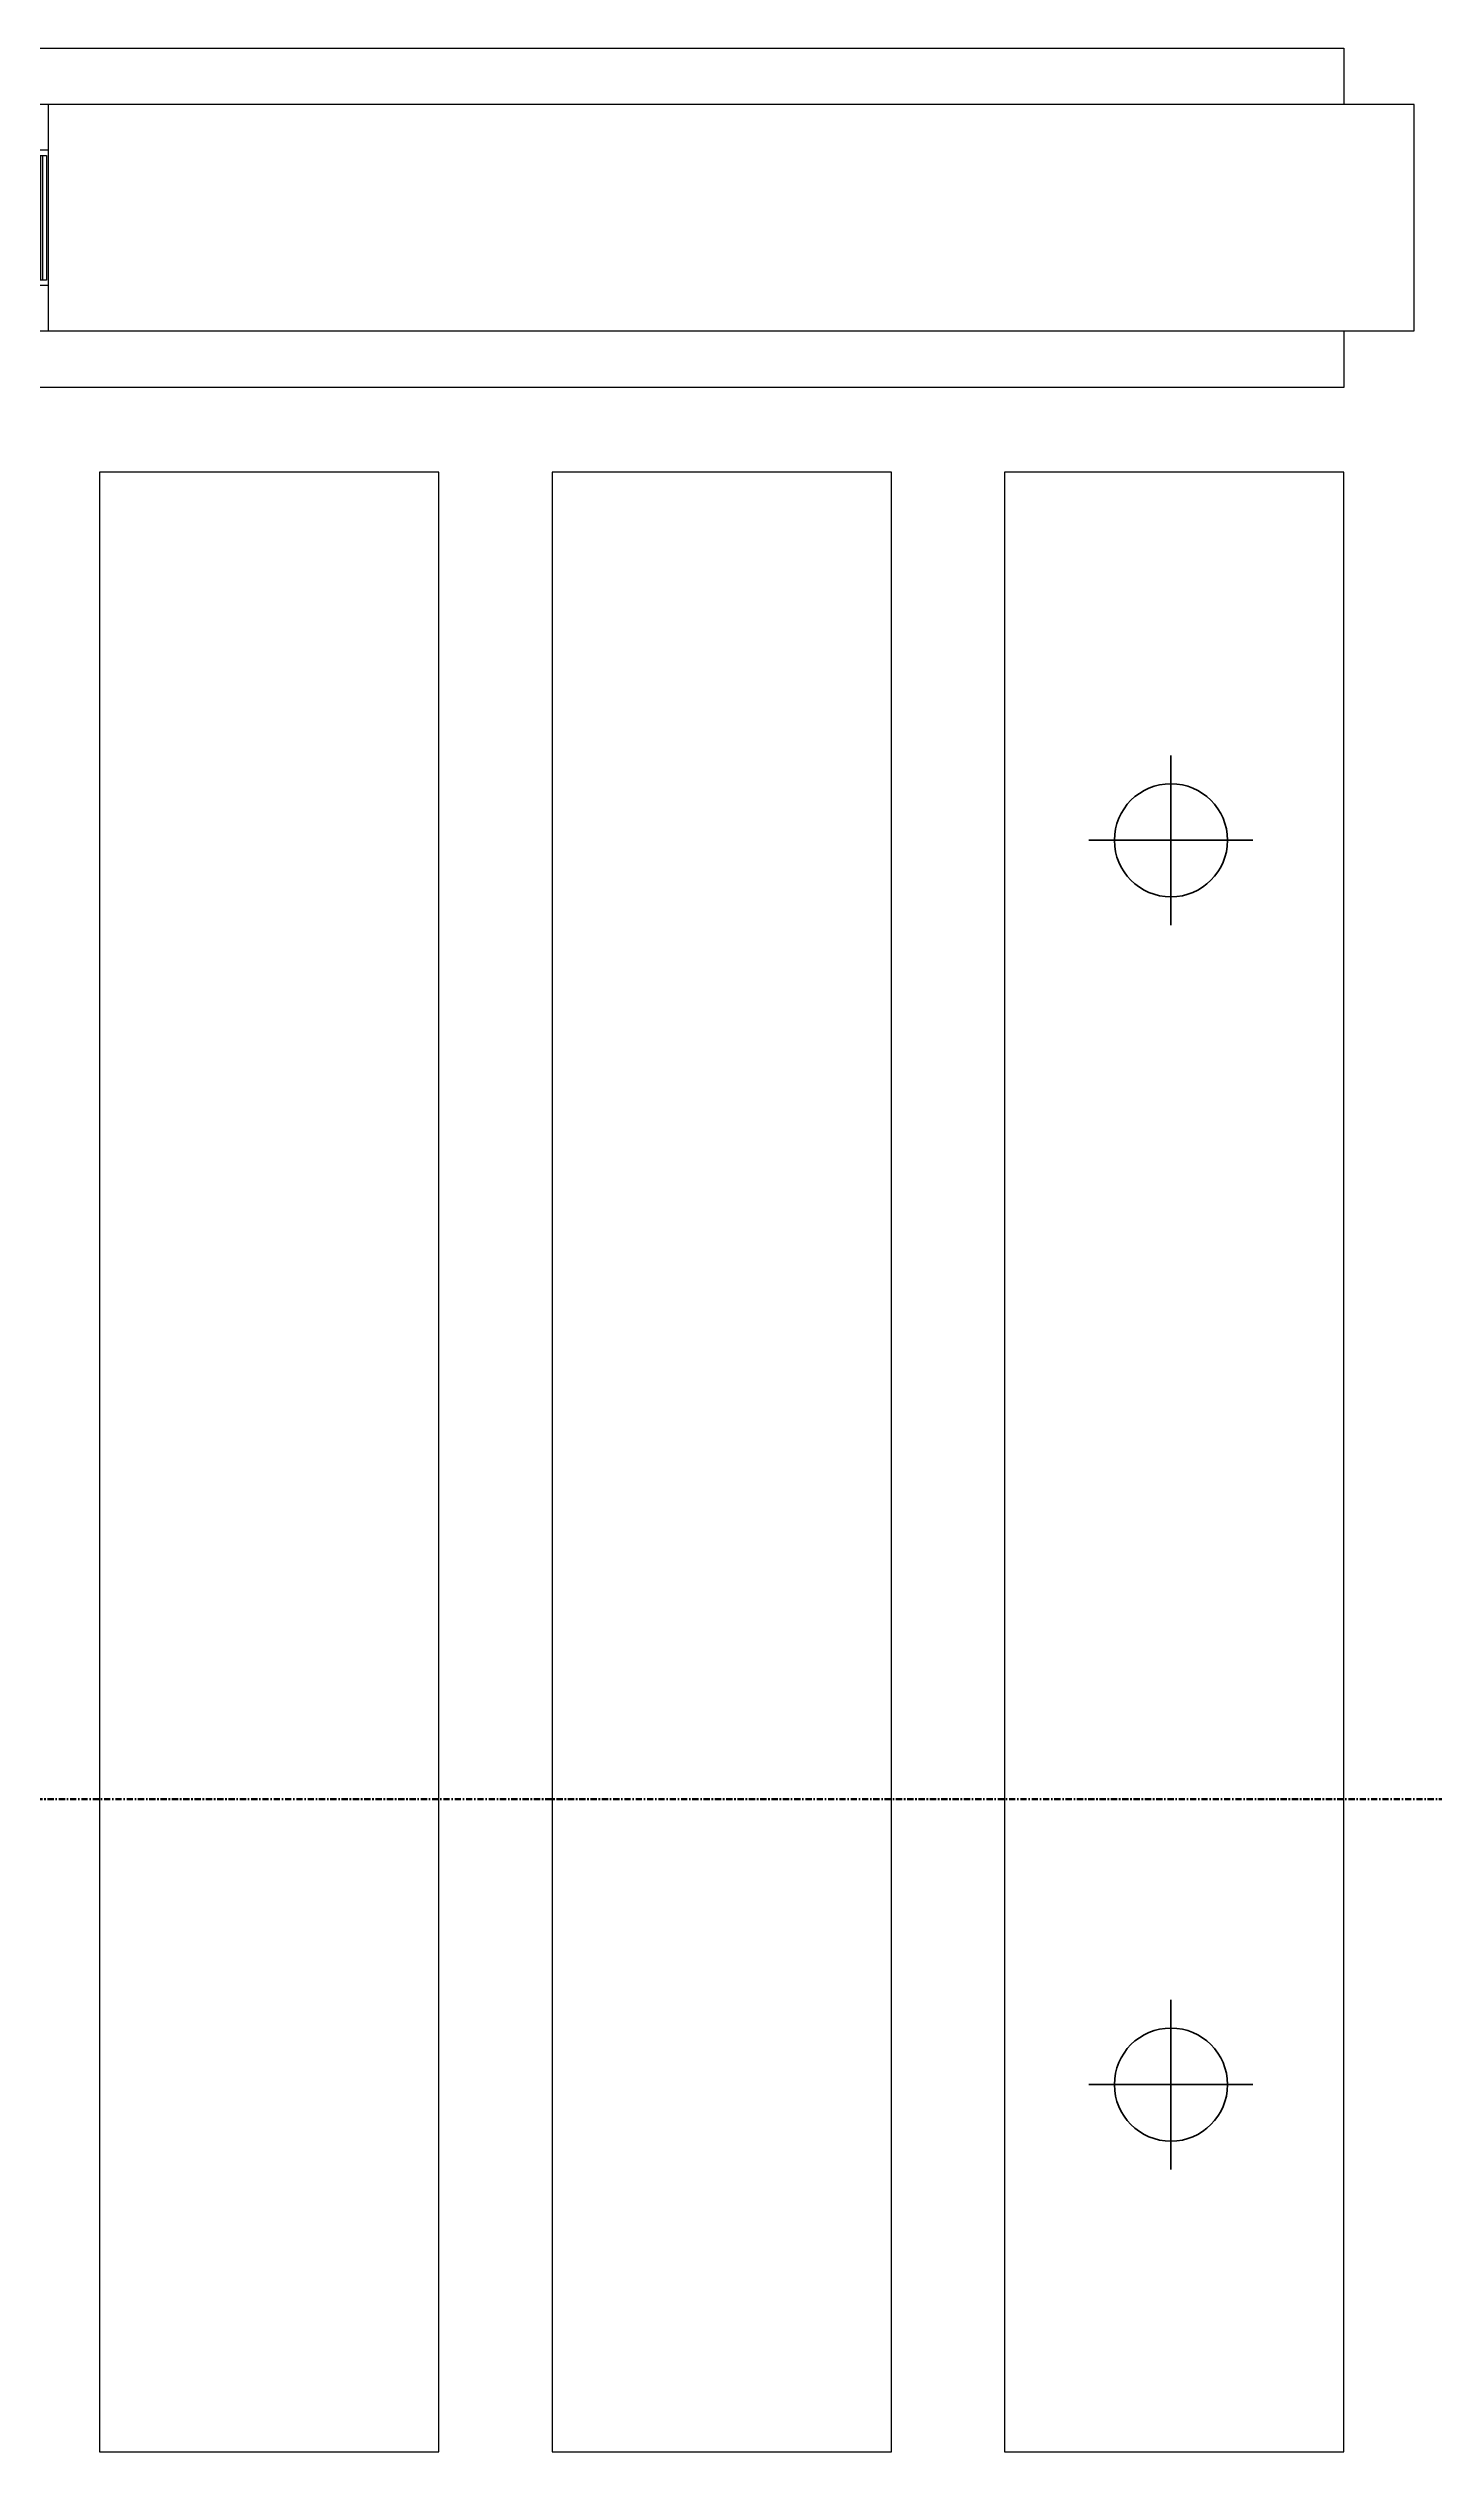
# Model space of a CAD drawing. Header units: millimetres. Extents: x -920231 to -841213, y -17301 to 22361.
# Drawn here: x -852060 to -850835, y -2165 to -40 of the extents above; entities that cross this region are included whole.
import ezdxf
from ezdxf.enums import TextEntityAlignment as Align
from ezdxf.xclip import XClip

# ---------------------------------------------------------------- set-up
doc = ezdxf.new("R2010")
doc.units = ezdxf.units.MM
doc.header["$XCLIPFRAME"] = 0
doc.linetypes.add('DPA_Grid _ Level 100', pattern=[10, 5.5, -1.6, 1.3, -1.6])
for name, color, linetype in [('000 - WIPEOUT', 250, 'Continuous'), ('001 - ASCESSORIES', 251, 'Continuous'), ('A04_TUBE SERIES', 2, 'Continuous'), ('A11_ALU.SOLID SHEET', 2, 'Continuous')]:
    doc.layers.add(name, color=color, linetype=linetype)
for name, color, linetype, lineweight in [('008 - LIGHTING', 1, 'Continuous', 9), ('A-DETL-GENF', 2, 'Continuous', 35), ('E-LITE-EQPM', 2, 'Continuous', 35), ('G-ANNO-SECL', 3, 'Continuous', 9)]:
    doc.layers.add(name, color=color, linetype=linetype, lineweight=lineweight)

# ---------------------------------------------------------------- blocks, each defined once
blk = doc.blocks.new('*U1372')
blk.add_wipeout([(-25, 0), (25, 0), (25, 23047.7), (-25, 22997.7)]).dxf.layer = '000 - WIPEOUT'
at = {"layer": 'A04_TUBE SERIES', "color": 0}
blk.add_lwpolyline([(-25, 0), (25, 0), (25, 23047.7), (-25, 22997.7)], close=True, dxfattribs=at)
at = {"layer": 'Defpoints', "color": 250, "flags": 1}
blk.add_attdef('EXTR.OVL-LENGTH_', (-33.1, -9), '', height=5, dxfattribs=at)
blk = doc.blocks.new('*U1373')
blk.add_wipeout([(-25, 0), (25, 0), (25, 22797.7), (-25, 22747.7)]).dxf.layer = '000 - WIPEOUT'
at = {"layer": 'A04_TUBE SERIES', "color": 0}
blk.add_lwpolyline([(-25, 0), (25, 0), (25, 22797.7), (-25, 22747.7)], close=True, dxfattribs=at)
at = {"layer": 'Defpoints', "color": 250, "flags": 1}
blk.add_attdef('EXTR.OVL-LENGTH_', (-33.1, -9), '', height=5, dxfattribs=at)
blk = doc.blocks.new('*U1351')
at = {"color": 1}
blk.add_wipeout([(600, -60), (-600, -60), (-600, 60), (600, 60)], dxfattribs=at).dxf.layer = '000 - WIPEOUT'
at = {"layer": '001 - ASCESSORIES', "color": 0}
blk.add_lwpolyline([(600, -60), (-600, -60), (-600, 60), (600, 60)], close=True, dxfattribs=at)
at = {"layer": '001 - ASCESSORIES'}
for points in [[(-593.5, -55), (-598.5, -55), (-598.5, 55), (-593.5, 55)], [(595, -55), (-595, -55), (-595, 55), (595, 55)], [(-558.8, -55), (-553.8, -55), (-553.8, 55), (-558.8, 55)], [(-514, -55), (-519, -55), (-519, 55), (-514, 55)], [(-479.3, -55), (-474.3, -55), (-474.3, 55), (-479.3, 55)], [(-434.6, -55), (-439.6, -55), (-439.6, 55), (-434.6, 55)], [(-399.8, -55), (-394.8, -55), (-394.8, 55), (-399.8, 55)], [(-355.1, -55), (-360.1, -55), (-360.1, 55), (-355.1, 55)], [(-320.4, -55), (-315.4, -55), (-315.4, 55), (-320.4, 55)], [(-275.6, -55), (-280.6, -55), (-280.6, 55), (-275.6, 55)], [(-240.9, -55), (-235.9, -55), (-235.9, 55), (-240.9, 55)], [(-196.2, -55), (-201.2, -55), (-201.2, 55), (-196.2, 55)], [(-161.4, -55), (-156.4, -55), (-156.4, 55), (-161.4, 55)], [(-116.7, -55), (-121.7, -55), (-121.7, 55), (-116.7, 55)], [(-82, -55), (-77, -55), (-77, 55), (-82, 55)], [(-37.2, -55), (-42.2, -55), (-42.2, 55), (-37.2, 55)], [(-2.5, -55), (2.5, -55), (2.5, 55), (-2.5, 55)], [(42.2, -55), (37.2, -55), (37.2, 55), (42.2, 55)], [(77, -55), (82, -55), (82, 55), (77, 55)], [(121.7, -55), (116.7, -55), (116.7, 55), (121.7, 55)], [(156.4, -55), (161.4, -55), (161.4, 55), (156.4, 55)], [(201.2, -55), (196.2, -55), (196.2, 55), (201.2, 55)], [(235.9, -55), (240.9, -55), (240.9, 55), (235.9, 55)], [(280.6, -55), (275.6, -55), (275.6, 55), (280.6, 55)], [(315.4, -55), (320.4, -55), (320.4, 55), (315.4, 55)], [(360.1, -55), (355.1, -55), (355.1, 55), (360.1, 55)], [(394.8, -55), (399.8, -55), (399.8, 55), (394.8, 55)], [(439.6, -55), (434.6, -55), (434.6, 55), (439.6, 55)], [(474.3, -55), (479.3, -55), (479.3, 55), (474.3, 55)], [(519, -55), (514, -55), (514, 55), (519, 55)], [(553.8, -55), (558.8, -55), (558.8, 55), (553.8, 55)], [(598.5, -55), (593.5, -55), (593.5, 55), (598.5, 55)]]:
    blk.add_lwpolyline(points, close=True, dxfattribs=at)
for points in [[(-593.5, 10), (-558.8, 10)], [(-553.8, 10), (-519, 10)], [(-514, 10), (-479.3, 10)], [(-474.3, 10), (-439.6, 10)], [(-434.6, 10), (-399.8, 10)], [(-394.8, 10), (-360.1, 10)], [(-355.1, 10), (-320.4, 10)], [(-315.4, 10), (-280.6, 10)], [(-275.6, 10), (-240.9, 10)], [(-235.9, 10), (-201.2, 10)], [(-196.2, 10), (-161.4, 10)], [(-156.4, 10), (-121.7, 10)], [(-116.7, 10), (-82, 10)], [(-77, 10), (-42.2, 10)], [(-37.2, 10), (-2.5, 10)], [(2.5, 10), (37.2, 10)], [(42.2, 10), (77, 10)], [(82, 10), (116.7, 10)], [(121.7, 10), (156.4, 10)], [(161.4, 10), (196.2, 10)], [(201.2, 10), (235.9, 10)], [(240.9, 10), (275.6, 10)], [(280.6, 10), (315.4, 10)], [(320.4, 10), (355.1, 10)], [(360.1, 10), (394.8, 10)], [(399.8, 10), (434.6, 10)], [(439.6, 10), (474.3, 10)], [(479.3, 10), (514, 10)], [(519, 10), (553.8, 10)], [(558.8, 10), (593.5, 10)], [(-593.5, -10), (-558.8, -10)], [(-553.8, -10), (-519, -10)], [(-514, -10), (-479.3, -10)], [(-474.3, -10), (-439.6, -10)], [(-434.6, -10), (-399.8, -10)], [(-394.8, -10), (-360.1, -10)], [(-355.1, -10), (-320.4, -10)], [(-315.4, -10), (-280.6, -10)], [(-275.6, -10), (-240.9, -10)], [(-235.9, -10), (-201.2, -10)], [(-196.2, -10), (-161.4, -10)], [(-156.4, -10), (-121.7, -10)], [(-116.7, -10), (-82, -10)], [(-77, -10), (-42.2, -10)], [(-37.2, -10), (-2.5, -10)], [(2.5, -10), (37.2, -10)], [(42.2, -10), (77, -10)], [(82, -10), (116.7, -10)], [(121.7, -10), (156.4, -10)], [(161.4, -10), (196.2, -10)], [(201.2, -10), (235.9, -10)], [(240.9, -10), (275.6, -10)], [(280.6, -10), (315.4, -10)], [(320.4, -10), (355.1, -10)], [(360.1, -10), (394.8, -10)], [(399.8, -10), (434.6, -10)], [(439.6, -10), (474.3, -10)], [(479.3, -10), (514, -10)], [(519, -10), (553.8, -10)], [(558.8, -10), (593.5, -10)]]:
    blk.add_lwpolyline(points, dxfattribs=at)
blk = doc.blocks.new('*U1501')
blk.add_point((0, 0))
at = {"layer": 'Defpoints', "color": 250}
blk.add_text('AL.SHEET-HAT-TYPE-C', height=7, rotation=270, dxfattribs=at).set_placement((15, 0), align=Align.BOTTOM_CENTER)
blk.add_wipeout([(0, -100), (1207.5, -100), (1207.5, 100), (0, 100)]).dxf.layer = '000 - WIPEOUT'
at = {"layer": 'A11_ALU.SOLID SHEET', "color": 0}
blk.add_lwpolyline([(0, -100), (1207.5, -100), (1207.5, 100), (0, 100)], close=True, dxfattribs=at)
blk = doc.blocks.new('*U1480')
at = {"color": 3}
for points in [[(-875, -10450), (875, -10450), (875, -10750), (-875, -10750)], [(-875, -10850), (875, -10850), (875, -11150), (-875, -11150)], [(-875, -11250), (875, -11250), (875, -11550), (-875, -11550)]]:
    blk.add_wipeout(points, dxfattribs=at).dxf.layer = '000 - WIPEOUT'
at = {"layer": 'A11_ALU.SOLID SHEET', "color": 0, "linetype": 'ByBlock'}
for points in [[(-875, -10750), (875, -10750), (875, -10450), (-875, -10450)], [(-875, -11150), (875, -11150), (875, -10850), (-875, -10850)], [(-875, -11550), (875, -11550), (875, -11250), (-875, -11250)]]:
    blk.add_lwpolyline(points, close=True, dxfattribs=at)
blk = doc.blocks.new('*U1512')
at = {"layer": 'A11_ALU.SOLID SHEET', "color": 1}
blk.add_blockref('*U1501', (-107377.5, -3769.5), dxfattribs=at)
at = {"layer": 'A11_ALU.SOLID SHEET', "linetype": 'ByBlock', "rotation": 90}
blk.add_blockref('*U1480', (-117782, -4869.5), dxfattribs=at)
at = {"layer": '008 - LIGHTING'}
blk.add_blockref('*U1351', (-107977.5, -3769.5), dxfattribs=at)
at = {"layer": 'A04_TUBE SERIES', "linetype": 'ByBlock', "xscale": -1, "rotation": 90}
for name, p in [('*U1373', (-106232, -3644.5)), ('*U1372', (-106232, -3894.5))]:
    blk.add_blockref(name, p, dxfattribs=at)
blk = doc.blocks.new('LGF_DL_SAA_LowPower_DL1a - LGF_DL_SAA_LowPower_DL1a-8832329-4130-01 MULTI-PURPOSE LEVEL - REFLECTED CEILING PLAN')
at = {"layer": 'A-DETL-GENF'}
for p, q in [((0, 75), (0, -75)), ((72.5, 0), (-72.5, 0))]:
    blk.add_line(p, q, dxfattribs=at)
blk.add_circle((0, 0), 50, dxfattribs=at)
blk = doc.blocks.new('C-1-PP19-AR-4130-01-B_20250829-225100_EXLIGHT')
at = {"layer": 'E-LITE-EQPM', "extrusion": (0, 0, -1), "rotation": 180}
for p in [(106384.9, -4319.8), (106384.9, -5419.8)]:
    blk.add_blockref('LGF_DL_SAA_LowPower_DL1a - LGF_DL_SAA_LowPower_DL1a-8832329-4130-01 MULTI-PURPOSE LEVEL - REFLECTED CEILING PLAN', p, dxfattribs=at)

msp = doc.modelspace()

# ---------------------------------------------------------------- block references
ref = msp.add_blockref('*U1512', (-744682.4, 3579))
XClip(ref).set_block_clipping_path([(-170955.001718735, -20880.0077451951), (-101425.4223389953, 14393.0014498747)])

# ---------------------------------------------------------------- next in the draw order: linework, layer by layer
at = {"layer": 'G-ANNO-SECL', "linetype": 'DPA_Grid _ Level 100', "lineweight": 50}
msp.add_line((-918400.4, -1588.3), (-846031.7, -1588.3), dxfattribs=at)

# ---------------------------------------------------------------- next in the draw order: block references
ref = msp.add_blockref('C-1-PP19-AR-4130-01-B_20250829-225100_EXLIGHT', (-744682.4, 3579))
XClip(ref).set_block_clipping_path([(-170955.001718735, -20880.0077451951), (-101425.4223389953, 14393.0014498747)])

doc.saveas('drawing.dxf')
